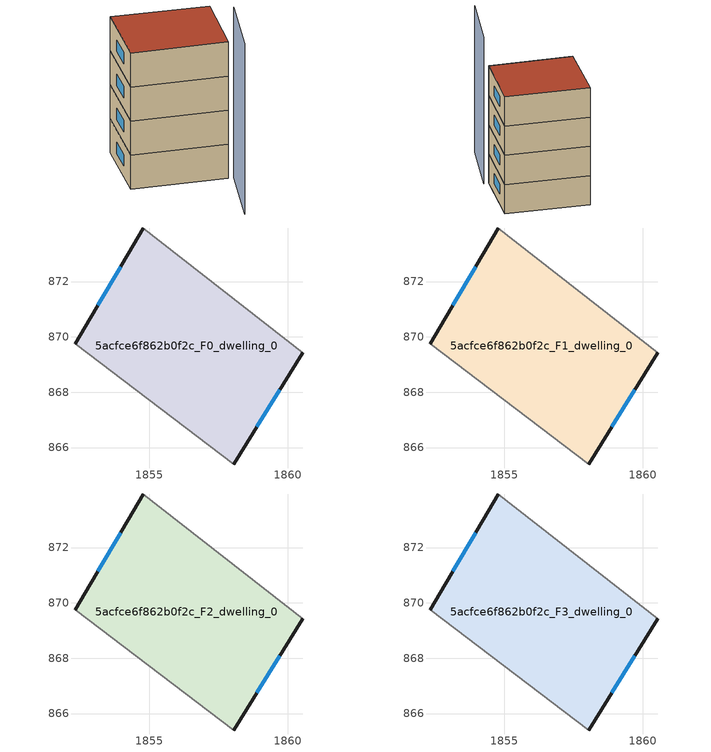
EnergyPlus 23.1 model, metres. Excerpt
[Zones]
5acfce6f862b0f2c_F0_dwelling_0
 floor ground (EU_floor_Construction): 1860.56,869.43 1858.05,865.41 1852.32,869.75 1854.79,873.93 z0
 wall outside (EU_wall_Construction): 1858.05,865.41 1860.56,869.43 / 1854.79,873.93 1852.32,869.75 z0:3
 wall adiabatic (EU_wall_Construction): 1852.32,869.75 1858.05,865.41 / 1860.56,869.43 1854.79,873.93 z0:3
 window (EU_Window_Construction): 1858.89,866.75 1859.72,868.09 / 1853.97,872.54 1853.14,871.15 z1:2
5acfce6f862b0f2c_F1_dwelling_0
 floor to 5acfce6f862b0f2c_F0_dwelling_0 (EU_floor_Construction): 1860.56,869.43 1858.05,865.41 1852.32,869.75 1854.79,873.93 z3
 wall outside (EU_wall_Construction): 1858.05,865.41 1860.56,869.43 / 1854.79,873.93 1852.32,869.75 z3:6
 wall adiabatic (EU_wall_Construction): 1852.32,869.75 1858.05,865.41 / 1860.56,869.43 1854.79,873.93 z3:6
 window (EU_Window_Construction): 1858.89,866.75 1859.72,868.09 / 1853.97,872.54 1853.14,871.15 z4:5
5acfce6f862b0f2c_F2_dwelling_0
 floor to 5acfce6f862b0f2c_F1_dwelling_0 (EU_floor_Construction): 1860.56,869.43 1858.05,865.41 1852.32,869.75 1854.79,873.93 z6
 wall outside (EU_wall_Construction): 1858.05,865.41 1860.56,869.43 / 1854.79,873.93 1852.32,869.75 z6:9
 wall adiabatic (EU_wall_Construction): 1852.32,869.75 1858.05,865.41 / 1860.56,869.43 1854.79,873.93 z6:9
 window (EU_Window_Construction): 1858.89,866.75 1859.72,868.09 / 1853.97,872.54 1853.14,871.15 z7:8
5acfce6f862b0f2c_F3_dwelling_0
 floor to 5acfce6f862b0f2c_F2_dwelling_0 (EU_floor_Construction): 1860.56,869.43 1858.05,865.41 1852.32,869.75 1854.79,873.93 z9
 wall outside (EU_wall_Construction): 1858.05,865.41 1860.56,869.43 / 1854.79,873.93 1852.32,869.75 z9:12
 wall adiabatic (EU_wall_Construction): 1852.32,869.75 1858.05,865.41 / 1860.56,869.43 1854.79,873.93 z9:12
 window (EU_Window_Construction): 1858.89,866.75 1859.72,868.09 / 1853.97,872.54 1853.14,871.15 z10:11
 roof outside (EU_roof_Construction): 1858.05,865.41 1860.56,869.43 1854.79,873.93 1852.32,869.75 z12
shading: 1858.37,865.15 1855.46,861.52 z0:15
[Building]
EU S2 Campaign: North Axis=0; Terrain=City; Solar Distribution=FullExterior
[Site:Location]
Bologna: Latitude=44.5; Longitude=11.25; Time Zone=1; Elevation=37
[SizingPeriod:WeatherFileDays]
AnnualSizingPeriod: Begin Month=1; Begin Day of Month=1; End Month=12; End Day of Month=31; Day of Week for Start Day=Monday; Use Weather File Daylight Saving Period=No; Use Weather File Rain and Snow Indicators=No
[MATERIAL]
EU_InternalMass_Material: Roughness=MediumRough; Thickness=0.1; Conductivity=1; Density=1800; Specific Heat=900; Thermal Absorptance=0.9; Solar Absorptance=0.7; Visible Absorptance=0.7
[MATERIAL:NOMASS] Roughness=MediumRough; Thermal Absorptance=0.9; Solar Absorptance=0.7; Visible Absorptance=0.7
Name | Thermal Resistance
EU_wall_NoMass | 0.937881
EU_roof_NoMass | 0.548572
EU_floor_NoMass | 0.71348
[WINDOWMATERIAL:SIMPLEGLAZINGSYSTEM]
EU_Window_SimpleGlazing: UFactor=4.25633; Solar Heat Gain Coefficient=0.85; Visible Transmittance=0.85
[CONSTRUCTION]
EU_wall_Construction: EU_wall_NoMass
EU_roof_Construction: EU_roof_NoMass
EU_floor_Construction: EU_floor_NoMass
EU_Window_Construction: EU_Window_SimpleGlazing
EU_InternalMass_Construction: EU_InternalMass_Material
[ZONE] Type=1; Multiplier=1; Ceiling Height=autocalculate; Volume=103.865; Floor Area=autocalculate; Part of Total Floor Area=Yes
5acfce6f862b0f2c_F0_dwelling_0; 5acfce6f862b0f2c_F1_dwelling_0; 5acfce6f862b0f2c_F2_dwelling_0; 5acfce6f862b0f2c_F3_dwelling_0
[INTERNALMASS] Construction=EU_InternalMass_Construction; Surface Area=34.622
Name | Zone or ZoneList
5acfce6f862b0f2c_F0_dwelling_0_EU_InternalMass | 5acfce6f862b0f2c_F0_dwelling_0
5acfce6f862b0f2c_F1_dwelling_0_EU_InternalMass | 5acfce6f862b0f2c_F1_dwelling_0
5acfce6f862b0f2c_F2_dwelling_0_EU_InternalMass | 5acfce6f862b0f2c_F2_dwelling_0
5acfce6f862b0f2c_F3_dwelling_0_EU_InternalMass | 5acfce6f862b0f2c_F3_dwelling_0
[OTHEREQUIPMENT] Fuel Type=Electricity; Design Level Calculation Method=Watts/Area; Power per Zone Floor Area=1; Fraction Latent=0; Fraction Radiant=0; Fraction Lost=0; Carbon Dioxide Generation Rate=0; EndUse Subcategory=EU_Step8_InternalGains
Name | Zone or ZoneList or Space or SpaceList | Schedule
EU_Step8_InternalGain_5acfce6f862b0f2c_F0_dwelling_0_f000 | 5acfce6f862b0f2c_F0_dwelling_0 | EU_Step8_GainSchedule_5acfce6f862b0f2c_F0_dwelling_0_f000
EU_Step8_InternalGain_5acfce6f862b0f2c_F1_dwelling_0_f000 | 5acfce6f862b0f2c_F1_dwelling_0 | EU_Step8_GainSchedule_5acfce6f862b0f2c_F1_dwelling_0_f000
EU_Step8_InternalGain_5acfce6f862b0f2c_F2_dwelling_0_f000 | 5acfce6f862b0f2c_F2_dwelling_0 | EU_Step8_GainSchedule_5acfce6f862b0f2c_F2_dwelling_0_f000
EU_Step8_InternalGain_5acfce6f862b0f2c_F3_dwelling_0_f000 | 5acfce6f862b0f2c_F3_dwelling_0 | EU_Step8_GainSchedule_5acfce6f862b0f2c_F3_dwelling_0_f000
[ZONEVENTILATION:DESIGNFLOWRATE] Schedule=EU_AlwaysOn; Design Flow Rate Calculation Method=AirChanges/Hour; Air Changes per Hour=0.687892; Ventilation Type=Natural; Fan Pressure Rise=0; Fan Total Efficiency=1; Constant Term Coefficient=1; Temperature Term Coefficient=0; Velocity Term Coefficient=0; Velocity Squared Term Coefficient=0; Minimum Indoor Temperature=-100; Maximum Indoor Temperature=100; Delta Temperature=-100; Minimum Outdoor Temperature=-100; Maximum Outdoor Temperature=100; Maximum Wind Speed=40
Name | Zone or ZoneList or Space or SpaceList
EU_ConstantAir_5acfce6f862b0f2c_F0_dwelling_0 | 5acfce6f862b0f2c_F0_dwelling_0
EU_ConstantAir_5acfce6f862b0f2c_F1_dwelling_0 | 5acfce6f862b0f2c_F1_dwelling_0
EU_ConstantAir_5acfce6f862b0f2c_F2_dwelling_0 | 5acfce6f862b0f2c_F2_dwelling_0
EU_ConstantAir_5acfce6f862b0f2c_F3_dwelling_0 | 5acfce6f862b0f2c_F3_dwelling_0
[HVACTEMPLATE:THERMOSTAT] Constant Heating Setpoint=20; Constant Cooling Setpoint=50
EU_HeatOnly_5acfce6f862b0f2c_F0_dwelling_0; EU_HeatOnly_5acfce6f862b0f2c_F1_dwelling_0; EU_HeatOnly_5acfce6f862b0f2c_F2_dwelling_0; EU_HeatOnly_5acfce6f862b0f2c_F3_dwelling_0
[HVACTEMPLATE:ZONE:IDEALLOADSAIRSYSTEM] System Availability Schedule=EU_AlwaysOn; Maximum Heating Supply Air Temperature=50; Minimum Cooling Supply Air Temperature=13; Maximum Heating Supply Air Humidity Ratio=0.0156; Minimum Cooling Supply Air Humidity Ratio=0.0077; Heating Limit=NoLimit; Cooling Limit=NoLimit; Heating Availability Schedule=EU_AlwaysOn; Cooling Availability Schedule=EU_CoolingOff; Dehumidification Control Type=ConstantSensibleHeatRatio; Cooling Sensible Heat Ratio=0.7; Dehumidification Setpoint=60; Humidification Control Type=None; Humidification Setpoint=30; Outdoor Air Method=None; Outdoor Air Flow Rate per Person=0.00944; Outdoor Air Flow Rate per Zone Floor Area=0; Outdoor Air Flow Rate per Zone=0; Demand Controlled Ventilation Type=None; Outdoor Air Economizer Type=NoEconomizer; Heat Recovery Type=None; Sensible Heat Recovery Effectiveness=0.7; Latent Heat Recovery Effectiveness=0.65
Name | Template Thermostat
5acfce6f862b0f2c_F0_dwelling_0 | EU_HeatOnly_5acfce6f862b0f2c_F0_dwelling_0
5acfce6f862b0f2c_F1_dwelling_0 | EU_HeatOnly_5acfce6f862b0f2c_F1_dwelling_0
5acfce6f862b0f2c_F2_dwelling_0 | EU_HeatOnly_5acfce6f862b0f2c_F2_dwelling_0
5acfce6f862b0f2c_F3_dwelling_0 | EU_HeatOnly_5acfce6f862b0f2c_F3_dwelling_0
[SIZING:ZONE] Zone Cooling Design Supply Air Temperature Input Method=SupplyAirTemperature; Zone Cooling Design Supply Air Temperature=13; Zone Heating Design Supply Air Temperature Input Method=SupplyAirTemperature; Zone Heating Design Supply Air Temperature=50; Zone Cooling Design Supply Air Humidity Ratio=0.008; Zone Heating Design Supply Air Humidity Ratio=0.008; Cooling Design Air Flow Method=DesignDay; Cooling Design Air Flow Rate=0; Cooling Minimum Air Flow per Zone Floor Area=0.000762; Cooling Minimum Air Flow=0; Cooling Minimum Air Flow Fraction=0.2; Heating Design Air Flow Method=DesignDay; Heating Design Air Flow Rate=0; Heating Maximum Air Flow per Zone Floor Area=0.002032; Heating Maximum Air Flow=0.141576; Heating Maximum Air Flow Fraction=0.3; Account for Dedicated Outdoor Air System=No; Dedicated Outdoor Air System Control Strategy=NeutralSupplyAir; Dedicated Outdoor Air Low Setpoint Temperature for Design=autosize; Dedicated Outdoor Air High Setpoint Temperature for Design=autosize; Zone Load Sizing Method=Sensible Load Only No Latent Load; Zone Latent Cooling Design Supply Air Humidity Ratio Input Method=HumidityRatioDifference; Zone Cooling Design Supply Air Humidity Ratio Difference=0.005; Zone Latent Heating Design Supply Air Humidity Ratio Input Method=HumidityRatioDifference; Zone Humidification Design Supply Air Humidity Ratio Difference=0.005
5acfce6f862b0f2c_F0_dwelling_0; 5acfce6f862b0f2c_F1_dwelling_0; 5acfce6f862b0f2c_F2_dwelling_0; 5acfce6f862b0f2c_F3_dwelling_0
[SCHEDULE:CONSTANT]
Name | Hourly Value
EU_AlwaysOn | 1
EU_CoolingOff | 0
[SCHEDULE:FILE] Column Number=1; Rows to Skip at Top=0; Number of Hours of Data=8760; Column Separator=Comma; Interpolate to Timestep=No; Minutes per Item=60; Adjust Schedule for Daylight Savings=Yes
Name | File
EU_Step8_GainSchedule_5acfce6f862b0f2c_F0_dwelling_0_f000 | ../../schedules/5acfce6f862b0f2c/5acfce6f862b0f2c_F0_dwelling_0_f000_gain.csv
EU_Step8_GainSchedule_5acfce6f862b0f2c_F1_dwelling_0_f000 | ../../schedules/5acfce6f862b0f2c/5acfce6f862b0f2c_F1_dwelling_0_f000_gain.csv
EU_Step8_GainSchedule_5acfce6f862b0f2c_F2_dwelling_0_f000 | ../../schedules/5acfce6f862b0f2c/5acfce6f862b0f2c_F2_dwelling_0_f000_gain.csv
EU_Step8_GainSchedule_5acfce6f862b0f2c_F3_dwelling_0_f000 | ../../schedules/5acfce6f862b0f2c/5acfce6f862b0f2c_F3_dwelling_0_f000_gain.csv
